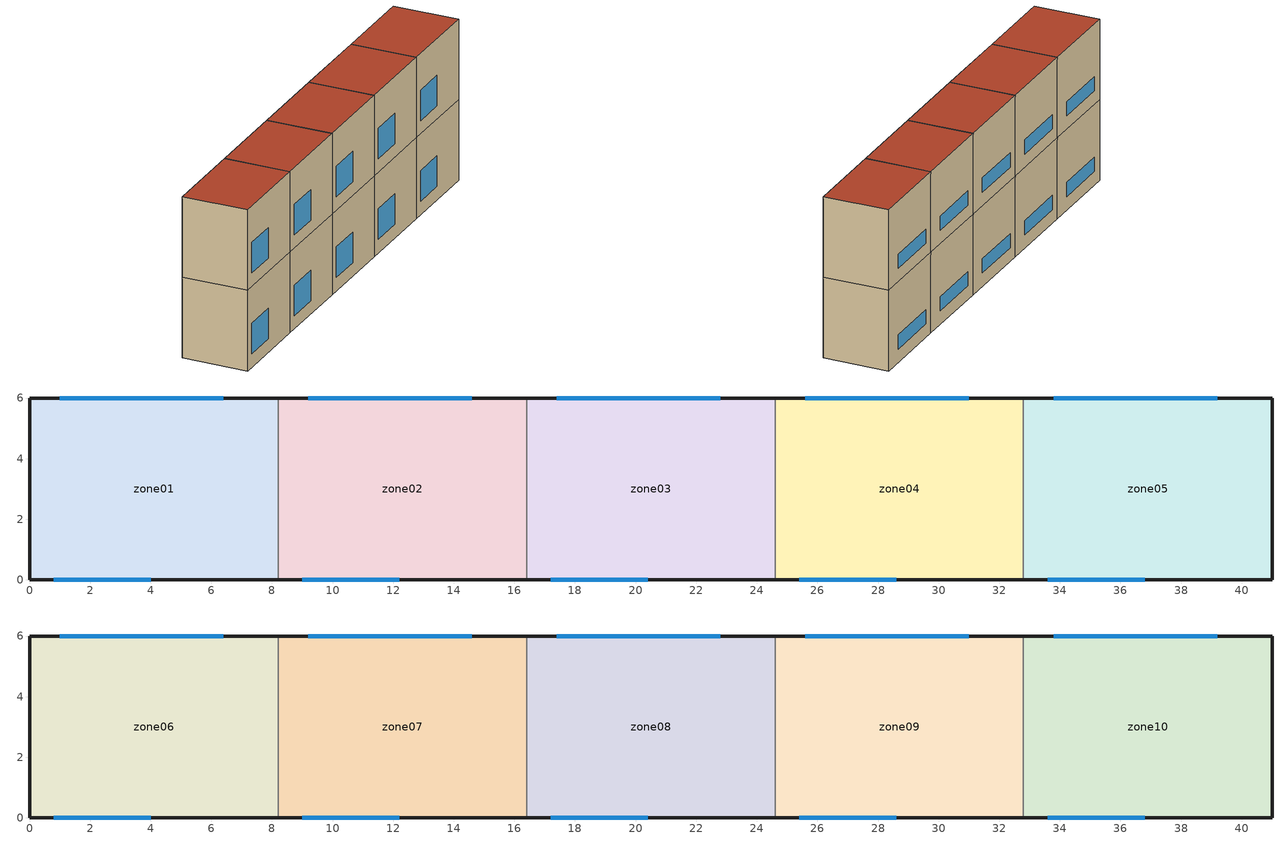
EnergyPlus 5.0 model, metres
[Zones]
zone01
 floor ground (GROUND_FLOOR): 8.2,6 8.2,0 0,0 0,6 z0
 wall outside (EXT_WALL): 8.2,6 0,6 0,0 8.2,0 z0:7.4
 wall to zone02 (ADJ_WALL): 8.2,0 8.2,6 z0:7.4
 window (EXT_WINDOW1): 0.8,0 4,0 z1.25:4.05; 6.4,6 1,6 z1.25:2.55
 ceiling to zone06 (ADJ_CEILING): 0,6 0,0 8.2,0 8.2,6 z7.4
zone02
 floor ground (GROUND_FLOOR): 16.4,6 16.4,0 8.2,0 8.2,6 z0
 wall outside (EXT_WALL): 16.4,6 8.2,6 / 8.2,0 16.4,0 z0:7.4
 wall to zone03 (ADJ_WALL): 16.4,0 16.4,6 z0:7.4
 wall to zone01 (ADJ_WALL): 8.2,6 8.2,0 z0:7.4
 window (EXT_WINDOW1): 9,0 12.2,0 z1.25:4.05; 14.6,6 9.2,6 z1.25:2.55
 ceiling to zone07 (ADJ_CEILING): 8.2,6 8.2,0 16.4,0 16.4,6 z7.4
zone03
 floor ground (GROUND_FLOOR): 24.6,6 24.6,0 16.4,0 16.4,6 z0
 wall outside (EXT_WALL): 24.6,6 16.4,6 / 16.4,0 24.6,0 z0:7.4
 wall to zone04 (ADJ_WALL): 24.6,0 24.6,6 z0:7.4
 wall to zone02 (ADJ_WALL): 16.4,6 16.4,0 z0:7.4
 window (EXT_WINDOW1): 17.2,0 20.4,0 z1.25:4.05; 22.8,6 17.4,6 z1.25:2.55
 ceiling to zone08 (ADJ_CEILING): 16.4,6 16.4,0 24.6,0 24.6,6 z7.4
zone04
 floor ground (GROUND_FLOOR): 32.8,6 32.8,0 24.6,0 24.6,6 z0
 wall outside (EXT_WALL): 32.8,6 24.6,6 / 24.6,0 32.8,0 z0:7.4
 wall to zone05 (ADJ_WALL): 32.8,0 32.8,6 z0:7.4
 wall to zone03 (ADJ_WALL): 24.6,6 24.6,0 z0:7.4
 window (EXT_WINDOW1): 25.4,0 28.6,0 z1.25:4.05; 31,6 25.6,6 z1.25:2.55
 ceiling to zone09 (ADJ_CEILING): 24.6,6 24.6,0 32.8,0 32.8,6 z7.4
zone05
 floor ground (GROUND_FLOOR): 41,6 41,0 32.8,0 32.8,6 z0
 wall outside (EXT_WALL): 32.8,0 41,0 41,6 32.8,6 z0:7.4
 wall to zone04 (ADJ_WALL): 32.8,6 32.8,0 z0:7.4
 window (EXT_WINDOW1): 33.6,0 36.8,0 z1.25:4.05; 39.2,6 33.8,6 z1.25:2.55
 ceiling to zone10 (ADJ_CEILING): 32.8,6 32.8,0 41,0 41,6 z7.4
zone06
 floor to zone01 (ADJ_CEILING): 8.2,6 8.2,0 0,0 0,6 z7.4
 wall outside (EXT_WALL): 8.2,6 0,6 0,0 8.2,0 z7.4:14.8
 wall to zone07 (ADJ_WALL): 8.2,0 8.2,6 z7.4:14.8
 window (EXT_WINDOW1): 0.8,0 4,0 z8.65:11.45; 6.4,6 1,6 z8.65:9.95
 roof outside (EXT_ROOF): 0,6 0,0 8.2,0 8.2,6 z14.8
zone07
 floor to zone02 (ADJ_CEILING): 16.4,6 16.4,0 8.2,0 8.2,6 z7.4
 wall outside (EXT_WALL): 16.4,6 8.2,6 / 8.2,0 16.4,0 z7.4:14.8
 wall to zone08 (ADJ_WALL): 16.4,0 16.4,6 z7.4:14.8
 wall to zone06 (ADJ_WALL): 8.2,6 8.2,0 z7.4:14.8
 window (EXT_WINDOW1): 9,0 12.2,0 z8.65:11.45; 14.6,6 9.2,6 z8.65:9.95
 roof outside (EXT_ROOF): 8.2,6 8.2,0 16.4,0 16.4,6 z14.8
zone08
 floor to zone03 (ADJ_CEILING): 24.6,6 24.6,0 16.4,0 16.4,6 z7.4
 wall outside (EXT_WALL): 24.6,6 16.4,6 / 16.4,0 24.6,0 z7.4:14.8
 wall to zone09 (ADJ_WALL): 24.6,0 24.6,6 z7.4:14.8
 wall to zone07 (ADJ_WALL): 16.4,6 16.4,0 z7.4:14.8
 window (EXT_WINDOW1): 17.2,0 20.4,0 z8.65:11.45; 22.8,6 17.4,6 z8.65:9.95
 roof outside (EXT_ROOF): 16.4,6 16.4,0 24.6,0 24.6,6 z14.8
zone09
 floor to zone04 (ADJ_CEILING): 32.8,6 32.8,0 24.6,0 24.6,6 z7.4
 wall outside (EXT_WALL): 32.8,6 24.6,6 / 24.6,0 32.8,0 z7.4:14.8
 wall to zone10 (ADJ_WALL): 32.8,0 32.8,6 z7.4:14.8
 wall to zone08 (ADJ_WALL): 24.6,6 24.6,0 z7.4:14.8
 window (EXT_WINDOW1): 25.4,0 28.6,0 z8.65:11.45; 31,6 25.6,6 z8.65:9.95
 roof outside (EXT_ROOF): 24.6,6 24.6,0 32.8,0 32.8,6 z14.8
zone10
 floor to zone05 (ADJ_CEILING): 41,6 41,0 32.8,0 32.8,6 z7.4
 wall outside (EXT_WALL): 32.8,0 41,0 41,6 32.8,6 z7.4:14.8
 wall to zone09 (ADJ_WALL): 32.8,6 32.8,0 z7.4:14.8
 window (EXT_WINDOW1): 33.6,0 36.8,0 z8.65:11.45; 39.2,6 33.8,6 z8.65:9.95
 roof outside (EXT_ROOF): 32.8,6 32.8,0 41,0 41,6 z14.8
[Building]
TRNSYS18: North Axis {deg}=0; Terrain=City; Loads Convergence Tolerance Value=0; Temperature Convergence Tolerance Value {deltaC}=0; Solar Distribution=FullInteriorAndExterior; Maximum Number of Warmup Days=0
[Site:Location]
not used: Latitude {deg}=0; Longitude {deg}=0; Time Zone {hr}=0; Elevation {m}=0
[Construction]
GROUND_FLOOR; EXT_WALL; EXT_ROOF; ADJ_WALL; ADJ_CEILING; EXT_WINDOW1: 
[WindowProperty:ShadingControl]
ESHADE=0; ISHADE=INPUT 1*MAX_ISHADE : SHADECNTRL=ISHADE_INTERNAL
[SurfaceProperty:OtherSideCoefficients]
BOUNDARY=IDENTICAL; BOUNDARY=INPUT 1*TBOUNDARY; BOUNDARY=INPUT 1*TBOUNDARY_2; BOUNDARY=INPUT 1*TBOUNDARY_3; BOUNDARY=INPUT 1*TGROUND; BOUNDARY=20; BOUNDARY=15
[Zone] Multiplier=1
zone01; zone02; zone03; zone04; zone05; zone06; zone07; zone08; zone09; zone10
